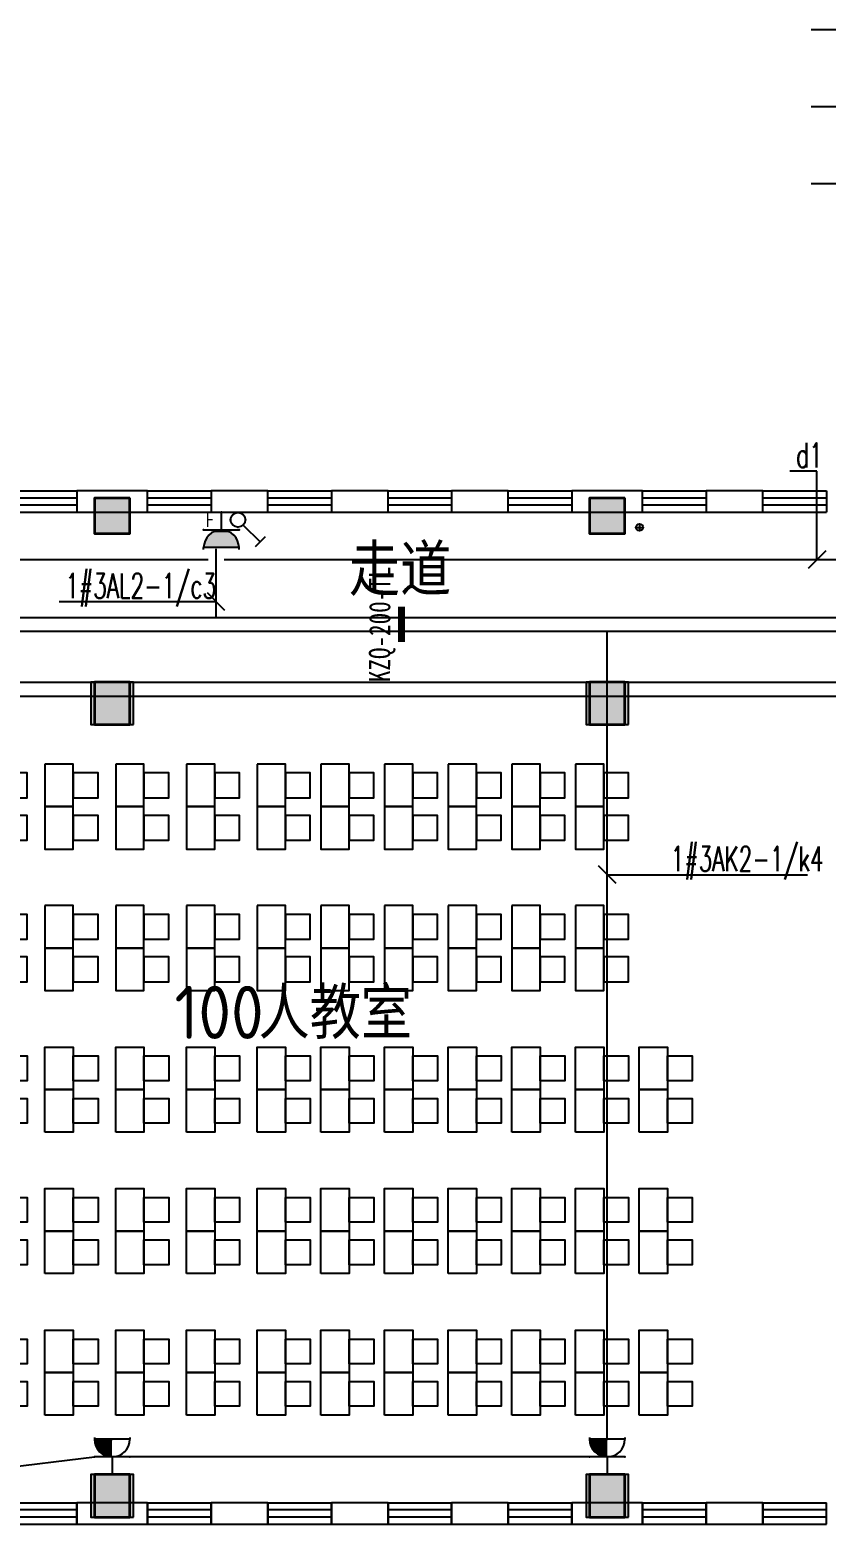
# Model space of a CAD drawing. Extents: x 0 to 302064749, y -59725395 to 1524223.
# Drawn here: x 2126045 to 2137302, y 1287830 to 1308947 of the extents above; entities that cross this region are included whole.
import ezdxf
from ezdxf.enums import TextEntityAlignment as Align

# ---------------------------------------------------------------- set-up
doc = ezdxf.new("R2010")
doc.units = 0
doc.header["$LTSCALE"] = 1000
doc.linetypes.add('DASH', pattern=[0.35, 0.25, -0.1])
for name, color, linetype in [('0-底图', 7, 'Continuous'), ('CABLETRAY', 4, 'Continuous'), ('COLU', 7, 'Continuous'), ('COLU_HATCH', 251, 'Continuous'), ('DIM-照明', 3, 'Continuous'), ('DIM-箱柜', 7, 'Continuous'), ('EQUIP-插座', 3, 'Continuous'), ('EQUIP-照明', 3, 'Continuous'), ('PUB_TEXT', 7, 'Continuous'), ('TEXT', 7, 'Continuous'), ('WALL', 2, 'Continuous'), ('WINDOW', 4, 'Continuous'), ('WIRE-照明', 6, 'Continuous'), ('家具', 8, 'Continuous'), ('抗震支吊架', 2, 'Continuous'), ('排水', 153, 'Continuous')]:
    doc.layers.add(name, color=color, linetype=linetype)
doc.layers.add('砼柱', color=2, linetype='Continuous', lineweight=35)
doc.styles.add('_TEL_DIM', font='simplex.shx', dxfattribs={"width": 0.8, "height": 3.5, "bigfont": 'gbcbig.shx'})
doc.styles.add('kzcad', font='', dxfattribs={"width": 0.8})
doc.styles.get("Standard").update_dxf_attribs({"font": 'geniso.shx', "bigfont": 'hztxt.shx'})
doc.styles.get('kzcad').set_extended_font_data('SimSun')

# ---------------------------------------------------------------- blocks, each defined once
blk = doc.blocks.new('$equip$00001239')
for p, q in [((-0.5, 1.05), (-0.5, 1)), ((0.5, 1), (-0.5, 1)), ((0.5, 1.05), (0.5, 1)), ((0.5, 0.5), (-0.5, 0.5)), ((0, 0.5), (0, 0))]:
    blk.add_line(p, q)
blk.add_arc((0, 1), 0.5, 180, 0)
for points in [[(0, 0.75), (-0.433, 0.75), (0, 1), (-0.5, 1)], [(0, 0.567), (-0.25, 0.567), (0, 0.75), (-0.433, 0.75)], [(0, 0.5), (0, 0.5), (0, 0.567), (-0.25, 0.567)]]:
    blk.add_solid(points)
at = {"layer": 'EQUIP-照明'}
for p in [(0, 1), (-0.5, 0.5), (0.5, 0.5), (0, 0)]:
    blk.add_point(p, dxfattribs=at)
at = {"layer": 'EQUIP-照明', "flags": 9}
blk.add_attdef('A', (0, 0), '', height=0.00002, dxfattribs=at)
blk = doc.blocks.new('$equip$00001764')
for p, q in [((-0.5, 1.05), (-0.5, 1)), ((-0.5, 1), (0.5, 1)), ((0.5, 1.05), (0.5, 1)), ((0.5, 0.5), (-0.5, 0.5)), ((0, 0.5), (0, 0))]:
    blk.add_line(p, q)
blk.add_arc((0, 1), 0.5, 180, 0)
for p in [(-0.5, 0.5), (0.5, 0.5), (0, 0)]:
    blk.add_point(p)
for points in [[(0.433, 0.75), (-0.433, 0.75), (0.5, 1), (-0.5, 1)], [(0.25, 0.567), (-0.25, 0.567), (0.433, 0.75), (-0.433, 0.75)], [(0, 0.5), (0, 0.5), (0.25, 0.567), (-0.25, 0.567)]]:
    blk.add_solid(points)
at = {"color": 7, "style": '_TEL_DIM'}
blk.add_attdef('$TEXT$', text='', height=0.4, dxfattribs=at).set_placement((0.303, 0.211), align=Align.MIDDLE_CENTER)
at = {"color": 7, "style": '_TEL_DIM', "flags": 1}
blk.add_attdef('A', text='', height=0.00002, dxfattribs=at).set_placement((0, 0), align=Align.MIDDLE_CENTER)
blk = doc.blocks.new('$equip$00002327')
for p, q in [((0.484, 0.975), (0.766, 0.692)), ((0.147, 0.356), (0.625, 0.833))]:
    blk.add_line(p, q)
blk.add_circle((0, 0.208), 0.208)
for p in [(-0.208, 0.208), (0, 0.417), (0, 0), (0.208, 0.208)]:
    blk.add_point(p)
at = {"color": 7, "flags": 1}
blk.add_attdef('A', text='', height=0.00002, dxfattribs=at).set_placement((0, 0), align=Align.MIDDLE_CENTER)
blk = doc.blocks.new('jj')
at = {"layer": '家具', "linetype": 'DASH'}
for points in [[(710804, 819533), (715712, 828033)], [(710804, 825533), (715896, 816713)]]:
    blk.add_lwpolyline(points, dxfattribs=at)
at = {"layer": '家具'}
for points in [[(715304, 827113), (715304, 826513), (715704, 826513), (715704, 827113)], [(715704, 826988), (715704, 826638), (716054, 826638), (716054, 826988)], [(716304, 827113), (716304, 826513), (716704, 826513), (716704, 827113)], [(716704, 826988), (716704, 826638), (717054, 826638), (717054, 826988)], [(717304, 827113), (717304, 826513), (717704, 826513), (717704, 827113)], [(717704, 826988), (717704, 826638), (718054, 826638), (718054, 826988)], [(718304, 827113), (718304, 826513), (718704, 826513), (718704, 827113)], [(718704, 826988), (718704, 826638), (719054, 826638), (719054, 826988)], [(719304, 827113), (719304, 826513), (719704, 826513), (719704, 827113)], [(719704, 826988), (719704, 826638), (720054, 826638), (720054, 826988)], [(720204, 827113), (720204, 826513), (720604, 826513), (720604, 827113)], [(720604, 826988), (720604, 826638), (720954, 826638), (720954, 826988)], [(721104, 827113), (721104, 826513), (721504, 826513), (721504, 827113)], [(721504, 826988), (721504, 826638), (721854, 826638), (721854, 826988)], [(722004, 827113), (722004, 826513), (722404, 826513), (722404, 827113)], [(722404, 826988), (722404, 826638), (722754, 826638), (722754, 826988)], [(722904, 827113), (722904, 826513), (723304, 826513), (723304, 827113)], [(723304, 826988), (723304, 826638), (723654, 826638), (723654, 826988)], [(723804, 827113), (723804, 826513), (724204, 826513), (724204, 827113)], [(724204, 826988), (724204, 826638), (724554, 826638), (724554, 826988)], [(715304, 826513), (715304, 825913), (715704, 825913), (715704, 826513)], [(716304, 826513), (716304, 825913), (716704, 825913), (716704, 826513)], [(717304, 826513), (717304, 825913), (717704, 825913), (717704, 826513)], [(718304, 826513), (718304, 825913), (718704, 825913), (718704, 826513)], [(719304, 826513), (719304, 825913), (719704, 825913), (719704, 826513)], [(720204, 826513), (720204, 825913), (720604, 825913), (720604, 826513)], [(721104, 826513), (721104, 825913), (721504, 825913), (721504, 826513)], [(722004, 826513), (722004, 825913), (722404, 825913), (722404, 826513)], [(722904, 826513), (722904, 825913), (723304, 825913), (723304, 826513)], [(723804, 826513), (723804, 825913), (724204, 825913), (724204, 826513)], [(715704, 826388), (715704, 826038), (716054, 826038), (716054, 826388)], [(716704, 826388), (716704, 826038), (717054, 826038), (717054, 826388)], [(717704, 826388), (717704, 826038), (718054, 826038), (718054, 826388)], [(718704, 826388), (718704, 826038), (719054, 826038), (719054, 826388)], [(719704, 826388), (719704, 826038), (720054, 826038), (720054, 826388)], [(720604, 826388), (720604, 826038), (720954, 826038), (720954, 826388)], [(721504, 826388), (721504, 826038), (721854, 826038), (721854, 826388)], [(722404, 826388), (722404, 826038), (722754, 826038), (722754, 826388)], [(723304, 826388), (723304, 826038), (723654, 826038), (723654, 826388)], [(724204, 826388), (724204, 826038), (724554, 826038), (724554, 826388)], [(710704, 819533), (710704, 825533), (710804, 825533), (710804, 819533)], [(714304, 825113), (714304, 824513), (714704, 824513), (714704, 825113)], [(715304, 825113), (715304, 824513), (715704, 824513), (715704, 825113)], [(716304, 825113), (716304, 824513), (716704, 824513), (716704, 825113)], [(717304, 825113), (717304, 824513), (717704, 824513), (717704, 825113)], [(718304, 825113), (718304, 824513), (718704, 824513), (718704, 825113)], [(719304, 825113), (719304, 824513), (719704, 824513), (719704, 825113)], [(720204, 825113), (720204, 824513), (720604, 824513), (720604, 825113)], [(721104, 825113), (721104, 824513), (721504, 824513), (721504, 825113)], [(722004, 825113), (722004, 824513), (722404, 824513), (722404, 825113)], [(722904, 825113), (722904, 824513), (723304, 824513), (723304, 825113)], [(723804, 825113), (723804, 824513), (724204, 824513), (724204, 825113)], [(714704, 824988), (714704, 824638), (715054, 824638), (715054, 824988)], [(715704, 824988), (715704, 824638), (716054, 824638), (716054, 824988)], [(716704, 824988), (716704, 824638), (717054, 824638), (717054, 824988)], [(717704, 824988), (717704, 824638), (718054, 824638), (718054, 824988)], [(718704, 824988), (718704, 824638), (719054, 824638), (719054, 824988)], [(719704, 824988), (719704, 824638), (720054, 824638), (720054, 824988)], [(720604, 824988), (720604, 824638), (720954, 824638), (720954, 824988)], [(721504, 824988), (721504, 824638), (721854, 824638), (721854, 824988)], [(722404, 824988), (722404, 824638), (722754, 824638), (722754, 824988)], [(723304, 824988), (723304, 824638), (723654, 824638), (723654, 824988)], [(724204, 824988), (724204, 824638), (724554, 824638), (724554, 824988)], [(714304, 824513), (714304, 823913), (714704, 823913), (714704, 824513)], [(715304, 824513), (715304, 823913), (715704, 823913), (715704, 824513)], [(716304, 824513), (716304, 823913), (716704, 823913), (716704, 824513)], [(717304, 824513), (717304, 823913), (717704, 823913), (717704, 824513)], [(718304, 824513), (718304, 823913), (718704, 823913), (718704, 824513)], [(719304, 824513), (719304, 823913), (719704, 823913), (719704, 824513)], [(720204, 824513), (720204, 823913), (720604, 823913), (720604, 824513)], [(721104, 824513), (721104, 823913), (721504, 823913), (721504, 824513)], [(722004, 824513), (722004, 823913), (722404, 823913), (722404, 824513)], [(722904, 824513), (722904, 823913), (723304, 823913), (723304, 824513)], [(723804, 824513), (723804, 823913), (724204, 823913), (724204, 824513)], [(714704, 824388), (714704, 824038), (715054, 824038), (715054, 824388)], [(715704, 824388), (715704, 824038), (716054, 824038), (716054, 824388)], [(716704, 824388), (716704, 824038), (717054, 824038), (717054, 824388)], [(717704, 824388), (717704, 824038), (718054, 824038), (718054, 824388)], [(718704, 824388), (718704, 824038), (719054, 824038), (719054, 824388)], [(719704, 824388), (719704, 824038), (720054, 824038), (720054, 824388)], [(720604, 824388), (720604, 824038), (720954, 824038), (720954, 824388)], [(721504, 824388), (721504, 824038), (721854, 824038), (721854, 824388)], [(722404, 824388), (722404, 824038), (722754, 824038), (722754, 824388)], [(723304, 824388), (723304, 824038), (723654, 824038), (723654, 824388)], [(724204, 824388), (724204, 824038), (724554, 824038), (724554, 824388)], [(711254, 823283), (711704, 823283), (711704, 821783), (711254, 821783)], [(714304, 822513), (714304, 823113), (714704, 823113), (714704, 822513)], [(714704, 822638), (714704, 822988), (715054, 822988), (715054, 822638)], [(715304, 822513), (715304, 823113), (715704, 823113), (715704, 822513)], [(715704, 822638), (715704, 822988), (716054, 822988), (716054, 822638)], [(716304, 822513), (716304, 823113), (716704, 823113), (716704, 822513)], [(716704, 822638), (716704, 822988), (717054, 822988), (717054, 822638)], [(717304, 822513), (717304, 823113), (717704, 823113), (717704, 822513)], [(717704, 822638), (717704, 822988), (718054, 822988), (718054, 822638)], [(718304, 822513), (718304, 823113), (718704, 823113), (718704, 822513)], [(718704, 822638), (718704, 822988), (719054, 822988), (719054, 822638)], [(719304, 822513), (719304, 823113), (719704, 823113), (719704, 822513)], [(719704, 822638), (719704, 822988), (720054, 822988), (720054, 822638)], [(720204, 822513), (720204, 823113), (720604, 823113), (720604, 822513)], [(720604, 822638), (720604, 822988), (720954, 822988), (720954, 822638)], [(721104, 822513), (721104, 823113), (721504, 823113), (721504, 822513)], [(721504, 822638), (721504, 822988), (721854, 822988), (721854, 822638)], [(722004, 822513), (722004, 823113), (722404, 823113), (722404, 822513)], [(722404, 822638), (722404, 822988), (722754, 822988), (722754, 822638)], [(722904, 822513), (722904, 823113), (723304, 823113), (723304, 822513)], [(723304, 822638), (723304, 822988), (723654, 822988), (723654, 822638)], [(723804, 822513), (723804, 823113), (724204, 823113), (724204, 822513)], [(724204, 822638), (724204, 822988), (724554, 822988), (724554, 822638)], [(724704, 822513), (724704, 823113), (725104, 823113), (725104, 822513)], [(725104, 822638), (725104, 822988), (725454, 822988), (725454, 822638)], [(714304, 821913), (714304, 822513), (714704, 822513), (714704, 821913)], [(715304, 821913), (715304, 822513), (715704, 822513), (715704, 821913)], [(716304, 821913), (716304, 822513), (716704, 822513), (716704, 821913)], [(717304, 821913), (717304, 822513), (717704, 822513), (717704, 821913)], [(718304, 821913), (718304, 822513), (718704, 822513), (718704, 821913)], [(719304, 821913), (719304, 822513), (719704, 822513), (719704, 821913)], [(720204, 821913), (720204, 822513), (720604, 822513), (720604, 821913)], [(721104, 821913), (721104, 822513), (721504, 822513), (721504, 821913)], [(722004, 821913), (722004, 822513), (722404, 822513), (722404, 821913)], [(722904, 821913), (722904, 822513), (723304, 822513), (723304, 821913)], [(723804, 821913), (723804, 822513), (724204, 822513), (724204, 821913)], [(724704, 821913), (724704, 822513), (725104, 822513), (725104, 821913)], [(714704, 822038), (714704, 822388), (715054, 822388), (715054, 822038)], [(715704, 822038), (715704, 822388), (716054, 822388), (716054, 822038)], [(716704, 822038), (716704, 822388), (717054, 822388), (717054, 822038)], [(717704, 822038), (717704, 822388), (718054, 822388), (718054, 822038)], [(718704, 822038), (718704, 822388), (719054, 822388), (719054, 822038)], [(719704, 822038), (719704, 822388), (720054, 822388), (720054, 822038)], [(720604, 822038), (720604, 822388), (720954, 822388), (720954, 822038)], [(721504, 822038), (721504, 822388), (721854, 822388), (721854, 822038)], [(722404, 822038), (722404, 822388), (722754, 822388), (722754, 822038)], [(723304, 822038), (723304, 822388), (723654, 822388), (723654, 822038)], [(724204, 822038), (724204, 822388), (724554, 822388), (724554, 822038)], [(725104, 822038), (725104, 822388), (725454, 822388), (725454, 822038)], [(714304, 820513), (714304, 821113), (714704, 821113), (714704, 820513)], [(715304, 820513), (715304, 821113), (715704, 821113), (715704, 820513)], [(716304, 820513), (716304, 821113), (716704, 821113), (716704, 820513)], [(717304, 820513), (717304, 821113), (717704, 821113), (717704, 820513)], [(718304, 820513), (718304, 821113), (718704, 821113), (718704, 820513)], [(719304, 820513), (719304, 821113), (719704, 821113), (719704, 820513)], [(720204, 820513), (720204, 821113), (720604, 821113), (720604, 820513)], [(721104, 820513), (721104, 821113), (721504, 821113), (721504, 820513)], [(722004, 820513), (722004, 821113), (722404, 821113), (722404, 820513)], [(722904, 820513), (722904, 821113), (723304, 821113), (723304, 820513)], [(723804, 820513), (723804, 821113), (724204, 821113), (724204, 820513)], [(724704, 820513), (724704, 821113), (725104, 821113), (725104, 820513)], [(714704, 820638), (714704, 820988), (715054, 820988), (715054, 820638)], [(715704, 820638), (715704, 820988), (716054, 820988), (716054, 820638)], [(716704, 820638), (716704, 820988), (717054, 820988), (717054, 820638)], [(717704, 820638), (717704, 820988), (718054, 820988), (718054, 820638)], [(718704, 820638), (718704, 820988), (719054, 820988), (719054, 820638)], [(719704, 820638), (719704, 820988), (720054, 820988), (720054, 820638)], [(720604, 820638), (720604, 820988), (720954, 820988), (720954, 820638)], [(721504, 820638), (721504, 820988), (721854, 820988), (721854, 820638)], [(722404, 820638), (722404, 820988), (722754, 820988), (722754, 820638)], [(723304, 820638), (723304, 820988), (723654, 820988), (723654, 820638)], [(724204, 820638), (724204, 820988), (724554, 820988), (724554, 820638)], [(725104, 820638), (725104, 820988), (725454, 820988), (725454, 820638)], [(714304, 819913), (714304, 820513), (714704, 820513), (714704, 819913)], [(714704, 820038), (714704, 820388), (715054, 820388), (715054, 820038)], [(715304, 819913), (715304, 820513), (715704, 820513), (715704, 819913)], [(715704, 820038), (715704, 820388), (716054, 820388), (716054, 820038)], [(716304, 819913), (716304, 820513), (716704, 820513), (716704, 819913)], [(716704, 820038), (716704, 820388), (717054, 820388), (717054, 820038)], [(717304, 819913), (717304, 820513), (717704, 820513), (717704, 819913)], [(717704, 820038), (717704, 820388), (718054, 820388), (718054, 820038)], [(718304, 819913), (718304, 820513), (718704, 820513), (718704, 819913)], [(718704, 820038), (718704, 820388), (719054, 820388), (719054, 820038)], [(719304, 819913), (719304, 820513), (719704, 820513), (719704, 819913)], [(719704, 820038), (719704, 820388), (720054, 820388), (720054, 820038)], [(720204, 819913), (720204, 820513), (720604, 820513), (720604, 819913)], [(720604, 820038), (720604, 820388), (720954, 820388), (720954, 820038)], [(721104, 819913), (721104, 820513), (721504, 820513), (721504, 819913)], [(721504, 820038), (721504, 820388), (721854, 820388), (721854, 820038)], [(722004, 819913), (722004, 820513), (722404, 820513), (722404, 819913)], [(722404, 820038), (722404, 820388), (722754, 820388), (722754, 820038)], [(722904, 819913), (722904, 820513), (723304, 820513), (723304, 819913)], [(723304, 820038), (723304, 820388), (723654, 820388), (723654, 820038)], [(723804, 819913), (723804, 820513), (724204, 820513), (724204, 819913)], [(724204, 820038), (724204, 820388), (724554, 820388), (724554, 820038)], [(724704, 819913), (724704, 820513), (725104, 820513), (725104, 819913)], [(725104, 820038), (725104, 820388), (725454, 820388), (725454, 820038)], [(715304, 818513), (715304, 819113), (715704, 819113), (715704, 818513)], [(715704, 818638), (715704, 818988), (716054, 818988), (716054, 818638)], [(716304, 818513), (716304, 819113), (716704, 819113), (716704, 818513)], [(716704, 818638), (716704, 818988), (717054, 818988), (717054, 818638)], [(717304, 818513), (717304, 819113), (717704, 819113), (717704, 818513)], [(717704, 818638), (717704, 818988), (718054, 818988), (718054, 818638)], [(718304, 818513), (718304, 819113), (718704, 819113), (718704, 818513)], [(718704, 818638), (718704, 818988), (719054, 818988), (719054, 818638)], [(719304, 818513), (719304, 819113), (719704, 819113), (719704, 818513)], [(719704, 818638), (719704, 818988), (720054, 818988), (720054, 818638)], [(720204, 818513), (720204, 819113), (720604, 819113), (720604, 818513)], [(720604, 818638), (720604, 818988), (720954, 818988), (720954, 818638)], [(721104, 818513), (721104, 819113), (721504, 819113), (721504, 818513)], [(721504, 818638), (721504, 818988), (721854, 818988), (721854, 818638)], [(722004, 818513), (722004, 819113), (722404, 819113), (722404, 818513)], [(722404, 818638), (722404, 818988), (722754, 818988), (722754, 818638)], [(722904, 818513), (722904, 819113), (723304, 819113), (723304, 818513)], [(723304, 818638), (723304, 818988), (723654, 818988), (723654, 818638)], [(723804, 818513), (723804, 819113), (724204, 819113), (724204, 818513)], [(724204, 818638), (724204, 818988), (724554, 818988), (724554, 818638)], [(724704, 818513), (724704, 819113), (725104, 819113), (725104, 818513)], [(725104, 818638), (725104, 818988), (725454, 818988), (725454, 818638)], [(715304, 817913), (715304, 818513), (715704, 818513), (715704, 817913)], [(716304, 817913), (716304, 818513), (716704, 818513), (716704, 817913)], [(717304, 817913), (717304, 818513), (717704, 818513), (717704, 817913)], [(718304, 817913), (718304, 818513), (718704, 818513), (718704, 817913)], [(719304, 817913), (719304, 818513), (719704, 818513), (719704, 817913)], [(720204, 817913), (720204, 818513), (720604, 818513), (720604, 817913)], [(721104, 817913), (721104, 818513), (721504, 818513), (721504, 817913)], [(722004, 817913), (722004, 818513), (722404, 818513), (722404, 817913)], [(722904, 817913), (722904, 818513), (723304, 818513), (723304, 817913)], [(723804, 817913), (723804, 818513), (724204, 818513), (724204, 817913)], [(724704, 817913), (724704, 818513), (725104, 818513), (725104, 817913)], [(715704, 818038), (715704, 818388), (716054, 818388), (716054, 818038)], [(716704, 818038), (716704, 818388), (717054, 818388), (717054, 818038)], [(717704, 818038), (717704, 818388), (718054, 818388), (718054, 818038)], [(718704, 818038), (718704, 818388), (719054, 818388), (719054, 818038)], [(719704, 818038), (719704, 818388), (720054, 818388), (720054, 818038)], [(720604, 818038), (720604, 818388), (720954, 818388), (720954, 818038)], [(721504, 818038), (721504, 818388), (721854, 818388), (721854, 818038)], [(722404, 818038), (722404, 818388), (722754, 818388), (722754, 818038)], [(723304, 818038), (723304, 818388), (723654, 818388), (723654, 818038)], [(724204, 818038), (724204, 818388), (724554, 818388), (724554, 818038)], [(725104, 818038), (725104, 818388), (725454, 818388), (725454, 818038)]]:
    blk.add_lwpolyline(points, close=True, dxfattribs=at)
blk = doc.blocks.new('ng')
at = {"layer": '排水'}
for p, q in [((345991, 781358), (346091, 781358)), ((346041, 781408), (346041, 781308))]:
    blk.add_line(p, q, dxfattribs=at)
blk.add_circle((346041, 781358), 50, dxfattribs=at)
blk = doc.blocks.new('222222')
at = {"layer": 'COLU_HATCH'}
h = blk.add_hatch(color=256, dxfattribs=at)
h.dxf.hatch_style = 1
h.paths.add_polyline_path([(1310942, 1040091), (1310942, 1040591), (1310442, 1040591), (1310442, 1040091)])
h = blk.add_hatch(color=256, dxfattribs=at)
h.dxf.hatch_style = 1
h.paths.add_polyline_path([(1317942, 1040091), (1317942, 1040591), (1317442, 1040591), (1317442, 1040091)])
h = blk.add_hatch(color=256, dxfattribs=at)
h.dxf.hatch_style = 1
h.paths.add_polyline_path([(1310992, 1037391), (1310992, 1037991), (1310392, 1037991), (1310392, 1037391)])
h = blk.add_hatch(color=256, dxfattribs=at)
h.dxf.hatch_style = 1
h.paths.add_polyline_path([(1317992, 1037391), (1317992, 1037991), (1317392, 1037991), (1317392, 1037391)])
h = blk.add_hatch(color=256, dxfattribs=at)
h.dxf.hatch_style = 1
h.paths.add_polyline_path([(1310992, 1026191), (1310992, 1026791), (1310392, 1026791), (1310392, 1026191)])
h = blk.add_hatch(color=256, dxfattribs=at)
h.dxf.hatch_style = 1
h.paths.add_polyline_path([(1317992, 1026191), (1317992, 1026791), (1317392, 1026791), (1317392, 1026191)])
at = {"layer": 'COLU'}
for points in [[(1310942, 1040091), (1310942, 1040591), (1310442, 1040591), (1310442, 1040091)], [(1317942, 1040091), (1317942, 1040591), (1317442, 1040591), (1317442, 1040091)], [(1310992, 1037391), (1310992, 1037991), (1310392, 1037991), (1310392, 1037391)], [(1317992, 1037391), (1317992, 1037991), (1317392, 1037991), (1317392, 1037391)], [(1310992, 1026191), (1310992, 1026791), (1310392, 1026791), (1310392, 1026191)], [(1317992, 1026191), (1317992, 1026791), (1317392, 1026791), (1317392, 1026191)]]:
    blk.add_lwpolyline(points, close=True, dxfattribs=at)
blk = doc.blocks.new('sad')
at = {"layer": '砼柱', "lineweight": 35}
for points in [[(2889058, 517356), (2888558, 517356), (2888558, 516856), (2889058, 516856)], [(2896058, 517356), (2895558, 517356), (2895558, 516856), (2896058, 516856)], [(2889058, 514756), (2888558, 514756), (2888558, 514156), (2889058, 514156)], [(2896058, 514756), (2895558, 514756), (2895558, 514156), (2896058, 514156)], [(2889058, 503556), (2888558, 503556), (2888558, 502956), (2889058, 502956)], [(2896058, 503556), (2895558, 503556), (2895558, 502956), (2896058, 502956)]]:
    blk.add_lwpolyline(points, close=True, dxfattribs=at)
blk = doc.blocks.new('A$C70683537')
at = {"layer": 'TEXT'}
blk.add_blockref('sad', (-2821208, -503056), dxfattribs=at)
blk = doc.blocks.new('$WINLIB2D$00000001')
at = {"color": 0}
for points in [[(-0.5, 0.5), (-0.5, -0.5)], [(-0.5, 0.5), (0.5, 0.5)], [(0.5, -0.5), (0.5, 0.5)], [(0.5, 0.167), (-0.5, 0.167)], [(0.5, -0.167), (-0.5, -0.167)], [(-0.5, -0.5), (0.5, -0.5)]]:
    blk.add_lwpolyline(points, dxfattribs=at)
blk = doc.blocks.new('jgfjh')
at = {"layer": 'WALL'}
for p, q in [((1130311.3, -176493.4), (1129311.3, -176493.4)), ((1129311.3, -176493.4), (1129311.3, -176793.4)), ((1130311.3, -176793.4), (1130311.3, -176493.4)), ((1132011.3, -176493.4), (1131211.3, -176493.4)), ((1131211.3, -176493.4), (1131211.3, -176793.4)), ((1132011.3, -176793.4), (1132011.3, -176493.4)), ((1133711.3, -176493.4), (1132911.3, -176493.4)), ((1132911.3, -176493.4), (1132911.3, -176793.4)), ((1133711.3, -176793.4), (1133711.3, -176493.4)), ((1135411.3, -176493.4), (1134611.3, -176493.4)), ((1134611.3, -176493.4), (1134611.3, -176793.4)), ((1135411.3, -176793.4), (1135411.3, -176493.4)), ((1137311.3, -176493.4), (1136311.3, -176493.4)), ((1136311.3, -176493.4), (1136311.3, -176793.4)), ((1137311.3, -176793.4), (1137311.3, -176493.4)), ((1139011.3, -176493.4), (1138211.3, -176493.4)), ((1138211.3, -176493.4), (1138211.3, -176793.4)), ((1139011.3, -176793.4), (1139011.3, -176493.4)), ((1129311.3, -176793.4), (1130311.3, -176793.4)), ((1131211.3, -176793.4), (1132011.3, -176793.4)), ((1132911.3, -176793.4), (1133711.3, -176793.4)), ((1134611.3, -176793.4), (1135411.3, -176793.4)), ((1136311.3, -176793.4), (1137311.3, -176793.4)), ((1138211.3, -176793.4), (1139011.3, -176793.4)), ((1125011.3, -179193.4), (1140311.3, -179193.4)), ((1125211.3, -179393.4), (1140111.3, -179393.4)), ((1130311.3, -190793.4), (1129311.3, -190793.4)), ((1129311.3, -190793.4), (1129311.3, -191093.4)), ((1130311.3, -191093.4), (1130311.3, -190793.4)), ((1132011.3, -190793.4), (1131211.3, -190793.4)), ((1131211.3, -190793.4), (1131211.3, -191093.4)), ((1132011.3, -191093.4), (1132011.3, -190793.4)), ((1133711.3, -190793.4), (1132911.3, -190793.4)), ((1132911.3, -190793.4), (1132911.3, -191093.4)), ((1133711.3, -191093.4), (1133711.3, -190793.4)), ((1135411.3, -190793.4), (1134611.3, -190793.4)), ((1134611.3, -190793.4), (1134611.3, -191093.4)), ((1135411.3, -191093.4), (1135411.3, -190793.4)), ((1137311.3, -190793.4), (1136311.3, -190793.4)), ((1136311.3, -190793.4), (1136311.3, -191093.4)), ((1137311.3, -191093.4), (1137311.3, -190793.4)), ((1139011.3, -190793.4), (1138211.3, -190793.4)), ((1138211.3, -190793.4), (1138211.3, -191093.4)), ((1139011.3, -191093.4), (1139011.3, -190793.4)), ((1129311.3, -191093.4), (1130311.3, -191093.4)), ((1131211.3, -191093.4), (1132011.3, -191093.4)), ((1132911.3, -191093.4), (1133711.3, -191093.4)), ((1134611.3, -191093.4), (1135411.3, -191093.4)), ((1136311.3, -191093.4), (1137311.3, -191093.4)), ((1138211.3, -191093.4), (1139011.3, -191093.4))]:
    blk.add_line(p, q, dxfattribs=at)
for name, p in [('222222', (-180880.7, -1217184.4)), ('A$C70683537', (1062211.3, -190893.4))]:
    blk.add_blockref(name, p)
at = {"layer": 'WINDOW', "xscale": 900, "zscale": 300}
for p, yscale, rotation in [((1128861.3, -176643.4), -300, 359.9999999259054), ((1130761.3, -176643.4), -300, 359.9999999259054), ((1132461.3, -176643.4), -300, 359.9999999259054), ((1134161.3, -176643.4), -300, 359.9999999259054), ((1135861.3, -176643.4), -300, 359.9999999259054), ((1137761.3, -176643.4), -300, 359.9999999259054), ((1139461.3, -176643.4), -300, 359.9999999259054), ((1128861.3, -190943.4), 300, 1.598411722405066e-08), ((1130761.3, -190943.4), 300, 1.598411722405066e-08), ((1132461.3, -190943.4), 300, 1.598411722405066e-08), ((1134161.3, -190943.4), 300, 1.598411722405066e-08), ((1135861.3, -190943.4), 300, 1.598411722405066e-08), ((1137761.3, -190943.4), 300, 1.598411722405066e-08), ((1139461.3, -190943.4), 300, 1.598411722405066e-08)]:
    blk.add_blockref('$WINLIB2D$00000001', p, dxfattribs=dict(at, yscale=yscale, rotation=rotation))
at = {"layer": '家具'}
blk.add_blockref('jj', (412557.2, -1007466), dxfattribs=at)
at = {"layer": '排水'}
blk.add_blockref('ng', (791226.1, -958365.9), dxfattribs=at)
at = {"layer": 'PUB_TEXT'}
for s, height, p in [('走道', 723.4, (1133159, -177974.6)), ('100', 750, (1130693, -184237)), ('人教室', 723.4, (1131880.5, -184237))]:
    blk.add_text(s, height=height, dxfattribs=at).set_placement(p)

msp = doc.modelspace()

# ---------------------------------------------------------------- linework, layer by layer
at = {"layer": 'CABLETRAY'}
for p, q in [((2087334, 1300645), (2139560, 1300645)), ((2139560, 1300445), (2087334, 1300445))]:
    msp.add_line(p, q, dxfattribs=at)
at = {"layer": 'DIM-照明'}
for p, q in [((2137297, 1301585), (2137049, 1301337)), ((2128802, 1300741), (2128554, 1300989)), ((2134332, 1296883), (2134084, 1297131))]:
    msp.add_line(p, q, dxfattribs=at)
for points in [[(2137173, 1302711), (2136791, 1302711)], [(2137173, 1301461), (2137173, 1302711)], [(2128444, 1300865), (2126459, 1300865)], [(2128678, 1300865), (2128444, 1300865)], [(2134208, 1297007), (2134580, 1297007)], [(2134580, 1297007), (2137038, 1297007)]]:
    msp.add_lwpolyline(points, dxfattribs=at)
at = {"layer": 'DIM-箱柜'}
for p, q in [((2139452, 1308947), (2137091, 1308947)), ((2139452, 1307860), (2137091, 1307860)), ((2139452, 1306773), (2137091, 1306773))]:
    msp.add_line(p, q, dxfattribs=at)
at = {"layer": 'WIRE-照明'}
for p, q in [((2120944, 1301461), (2128566, 1301461)), ((2128678, 1301573), (2128678, 1301615)), ((2128678, 1300645), (2128678, 1301573)), ((2128791, 1301461), (2139353, 1301461)), ((2134208, 1289030), (2134208, 1300445)), ((2123630, 1288380), (2126958, 1288780)), ((2133958, 1288780), (2127458, 1288780))]:
    msp.add_line(p, q, dxfattribs=at)
at = {"layer": '抗震支吊架', "color": 2, "const_width": 100}
msp.add_lwpolyline([(2131300, 1300295), (2131300, 1300795)], dxfattribs=at)

# ---------------------------------------------------------------- block references
at = {"layer": '0-底图'}
msp.add_blockref('jgfjh', (997397, 1478924), dxfattribs=at)
at = {"layer": 'EQUIP-插座'}
ref = msp.add_blockref('$equip$00001764', (2128752, 1302130), dxfattribs=dict(at, xscale=500, yscale=500, zscale=500, rotation=180))
ref.add_attrib('$TEXT$', 'F', dxfattribs={"layer": '0', "color": 7, "height": 200, "style": '_TEL_DIM'}).set_placement((2128600, 1302025), align=Align.MIDDLE_CENTER)
at = {"layer": 'EQUIP-插座', "xscale": 500, "yscale": 500, "zscale": 500}
for p in [(2127208, 1288530), (2134208, 1288530)]:
    msp.add_blockref('$equip$00001239', p, dxfattribs=at)
at = {"layer": 'EQUIP-照明', "xscale": 500, "yscale": 500, "zscale": 500, "rotation": 270}
msp.add_blockref('$equip$00002327', (2128883, 1302023), dxfattribs=at)

# ---------------------------------------------------------------- texts
at = {"layer": 'DIM-照明', "color": 7, "style": '_TEL_DIM', "width": 0.64}
for s, p in [('d1', (2136879, 1302761)), ('1#3AL2-1/c3', (2126547, 1300915)), ('1#3AK2-1/k4', (2135107, 1297057))]:
    msp.add_text(s, height=350, dxfattribs=at).set_placement(p)
at = {"layer": '抗震支吊架', "color": 2, "style": 'kzcad', "width": 0.8}
msp.add_text('KZQ-200-TL', height=300, rotation=89.8854, dxfattribs=at).set_placement((2131140, 1300545), align=Align.CENTER)

doc.saveas('drawing.dxf')
